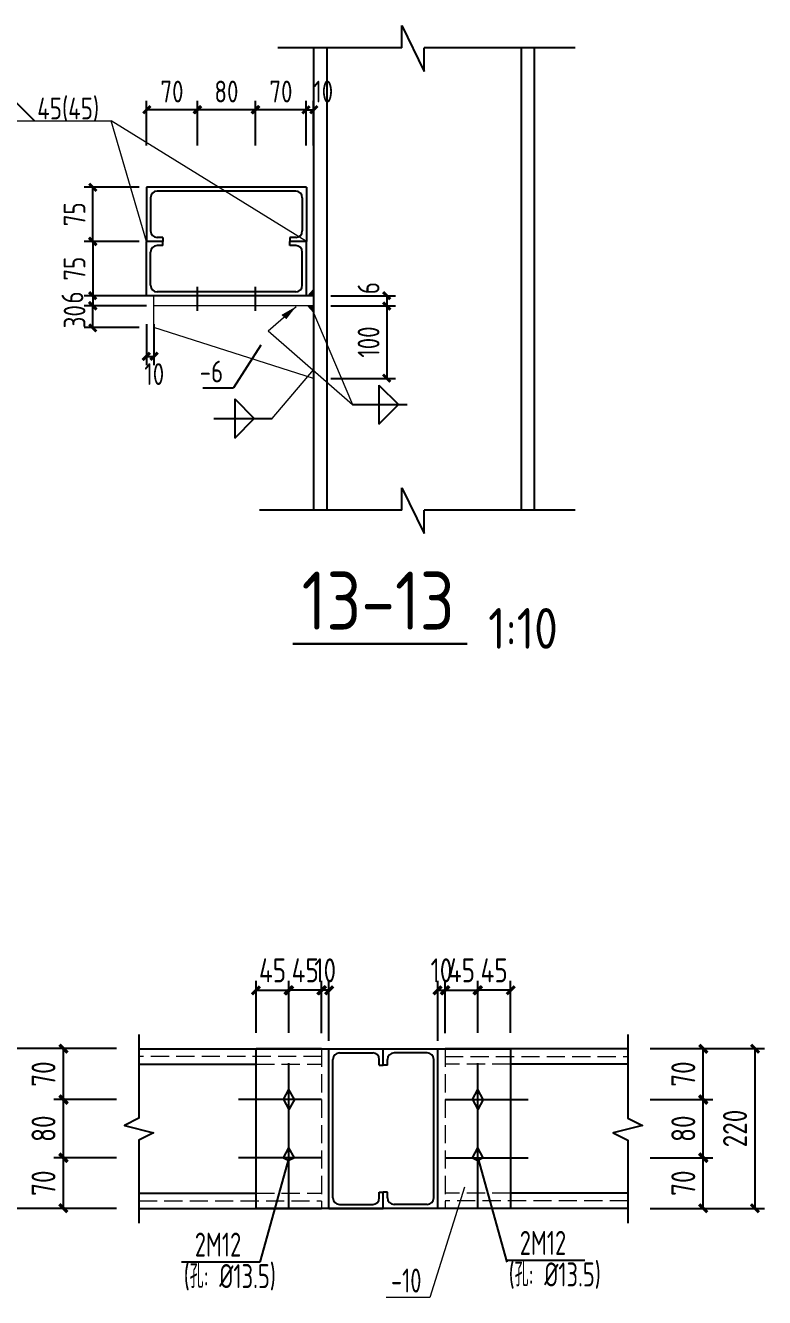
# Model space of a CAD drawing. Header units: millimetres. Extents: x 866561 to 876967, y 40200 to 44891.
# Drawn here: x 874786.3 to 874888.1, y 40355.1 to 40530.3 of the extents above; entities that cross this region are included whole.
import ezdxf

# ---------------------------------------------------------------- set-up
doc = ezdxf.new("R2010")
doc.units = ezdxf.units.MM
doc.header["$LTSCALE"] = 1000
doc.header["$MEASUREMENT"] = 0
doc.linetypes.add('DASH', pattern=[0.35, 0.25, -0.1])
doc.linetypes.add('DOTE', pattern=[2.42, 2, -0.2, 0.02, -0.2])
for name, color, linetype in [('AXIS', 3, 'Continuous'), ('D1', 112, 'Continuous'), ('D2', 6, 'Continuous'), ('DIM', 7, 'Continuous'), ('DOTE', 1, 'DOTE'), ('M_Prof', 2, 'Continuous'), ('M_Thin', 7, 'Continuous'), ('文字', 7, 'Continuous'), ('标注', 7, 'Continuous'), ('桩', 6, 'Continuous')]:
    doc.layers.add(name, color=color, linetype=linetype)
for name, color, linetype, lineweight in [('D3', 62, 'Continuous', 9), ('LZ', 64, 'Continuous', 9), ('数字', 3, 'Continuous', 9), ('细实线', 1, 'Continuous', 20)]:
    doc.layers.add(name, color=color, linetype=linetype, lineweight=lineweight)
doc.styles.add('GBHZ', font='gbenor.shx', dxfattribs={"width": 0.9, "bigfont": 'gbcbig.shx'})
doc.dimstyles.new('Y10', dxfattribs={"dimscale": 0, "dimtxt": 3, "dimasz": 0.01, "dimexe": 1.2, "dimexo": 1, "dimgap": 1, "dimtad": 1, "dimdec": 0, "dimlfac": 10, "dimzin": 0, "dimdsep": 46, "dimtxsty": 'GBHZ', "dimblk1": 'DX', "dimblk2": 'DX', "dimsah": 1, "dimcen": 0.09, "dimdle": 1, "dimadec": 0, "dimazin": 0, "dimtfac": 1, "dimtdec": 0, "dimtix": 1, "dimtmove": 2, "dimatfit": 3, "dimldrblk": 'DX', "dimfxl": 0, "dimtolj": 1, "dimtzin": 0, "dimarcsym": 0})
doc.dimstyles.new('Y10(110)', dxfattribs={"dimscale": 1.1, "dimtxt": 3, "dimasz": 0.01, "dimexe": 1.2, "dimexo": 1, "dimgap": 1, "dimtad": 1, "dimdec": 0, "dimlfac": 10, "dimzin": 0, "dimdsep": 46, "dimtxsty": 'GBHZ', "dimblk1": 'DX', "dimblk2": 'DX', "dimsah": 1, "dimcen": 0.09, "dimdle": 1, "dimadec": 0, "dimazin": 0, "dimtfac": 1, "dimtdec": 0, "dimtix": 1, "dimtmove": 2, "dimatfit": 3, "dimldrblk": 'DX', "dimfxl": 0, "dimtolj": 1, "dimtzin": 0, "dimarcsym": 0})

# ---------------------------------------------------------------- blocks, each defined once
blk = doc.blocks.new('DX')
at = {"color": 0, "linetype": 'ByBlock', "const_width": 40}
blk.add_lwpolyline([(-54, -51), (46, 49)], dxfattribs=at)
blk = doc.blocks.new('*D1036')
at = {"layer": 'Defpoints', "color": 0, "linetype": 'ByBlock'}
for p in [(874871.26, 40389.4), (874871.26, 40367.35), (874886.77, 40367.35)]:
    blk.add_point(p, dxfattribs=at)
at = {"layer": 'DIM', "color": 0, "linetype": 'ByBlock', "lineweight": -2}
for p, q in [((874872.36, 40389.4), (874888.09, 40389.4)), ((874886.77, 40389.39), (874886.77, 40367.36)), ((874872.36, 40367.35), (874888.09, 40367.35))]:
    blk.add_line(p, q, dxfattribs=at)
at = {"layer": 'DIM', "color": 0, "linetype": 'ByBlock', "lineweight": -2, "xscale": 0.011, "yscale": 0.011, "zscale": 0.011}
for p, rotation in [((874886.77, 40389.4), 90), ((874886.77, 40367.35), 270)]:
    blk.add_blockref('DX', p, dxfattribs=dict(at, rotation=rotation))
at = {"layer": 'DIM', "color": 0, "linetype": 'ByBlock', "insert": (874884.02, 40378.37), "char_height": 3.3, "attachment_point": 5, "rotation": 90, "style": 'GBHZ'}
blk.add_mtext('\\A1;220', dxfattribs=at)
blk = doc.blocks.new('*D1037')
at = {"layer": 'Defpoints', "color": 0, "linetype": 'ByBlock'}
for p in [(874848.61, 40397.4), (874848.61, 40390.45), (874853.11, 40390.45)]:
    blk.add_point(p, dxfattribs=at)
at = {"layer": 'DIM', "color": 0, "linetype": 'ByBlock', "lineweight": -2}
for p, q in [((874848.61, 40391.55), (874848.61, 40398.72)), ((874853.11, 40391.55), (874853.11, 40398.72)), ((874848.6, 40397.4), (874848.59, 40397.4)), ((874853.11, 40397.4), (874848.61, 40397.4)), ((874853.12, 40397.4), (874853.14, 40397.4))]:
    blk.add_line(p, q, dxfattribs=at)
at = {"layer": 'DIM', "color": 0, "linetype": 'ByBlock', "lineweight": -2, "xscale": 0.011, "yscale": 0.011, "zscale": 0.011}
blk.add_blockref('DX', (874848.61, 40397.4), dxfattribs=at)
at = {"layer": 'DIM', "color": 0, "linetype": 'ByBlock', "lineweight": -2, "xscale": 0.011, "yscale": 0.011, "zscale": 0.011, "rotation": 180}
blk.add_blockref('DX', (874853.11, 40397.4), dxfattribs=at)
at = {"layer": 'DIM', "color": 0, "linetype": 'ByBlock', "insert": (874850.86, 40400.15), "char_height": 3.3, "attachment_point": 5, "style": 'GBHZ'}
blk.add_mtext('\\A1;45', dxfattribs=at)
blk = doc.blocks.new('*D1038')
at = {"layer": 'Defpoints', "color": 0, "linetype": 'ByBlock'}
for p in [(874844.11, 40397.4), (874843.11, 40389.35), (874844.11, 40390.4)]:
    blk.add_point(p, dxfattribs=at)
at = {"layer": 'DIM', "color": 0, "linetype": 'ByBlock', "lineweight": -2}
for p, q in [((874843.11, 40390.45), (874843.11, 40398.72)), ((874844.11, 40391.5), (874844.11, 40398.72)), ((874843.1, 40397.4), (874843.09, 40397.4)), ((874843.11, 40397.4), (874844.11, 40397.4)), ((874844.12, 40397.4), (874844.14, 40397.4))]:
    blk.add_line(p, q, dxfattribs=at)
at = {"layer": 'DIM', "color": 0, "linetype": 'ByBlock', "lineweight": -2, "xscale": 0.011, "yscale": 0.011, "zscale": 0.011}
blk.add_blockref('DX', (874843.11, 40397.4), dxfattribs=at)
at = {"layer": 'DIM', "color": 0, "linetype": 'ByBlock', "lineweight": -2, "xscale": 0.011, "yscale": 0.011, "zscale": 0.011, "rotation": 180}
blk.add_blockref('DX', (874844.11, 40397.4), dxfattribs=at)
at = {"layer": 'DIM', "color": 0, "linetype": 'ByBlock', "insert": (874843.61, 40400.15), "char_height": 3.3, "attachment_point": 5, "style": 'GBHZ'}
blk.add_mtext('\\A1;10', dxfattribs=at)
blk = doc.blocks.new('*D1039')
at = {"layer": 'Defpoints', "color": 0, "linetype": 'ByBlock'}
for p in [(874848.61, 40397.41), (874844.11, 40390.4), (874848.61, 40390.46)]:
    blk.add_point(p, dxfattribs=at)
at = {"layer": 'DIM', "color": 0, "linetype": 'ByBlock', "lineweight": -2}
for p, q in [((874844.11, 40391.5), (874844.11, 40398.73)), ((874848.61, 40391.56), (874848.61, 40398.73)), ((874844.1, 40397.41), (874844.09, 40397.41)), ((874844.11, 40397.41), (874848.61, 40397.41)), ((874848.62, 40397.41), (874848.64, 40397.41))]:
    blk.add_line(p, q, dxfattribs=at)
at = {"layer": 'DIM', "color": 0, "linetype": 'ByBlock', "lineweight": -2, "xscale": 0.011, "yscale": 0.011, "zscale": 0.011}
blk.add_blockref('DX', (874844.11, 40397.41), dxfattribs=at)
at = {"layer": 'DIM', "color": 0, "linetype": 'ByBlock', "lineweight": -2, "xscale": 0.011, "yscale": 0.011, "zscale": 0.011, "rotation": 180}
blk.add_blockref('DX', (874848.61, 40397.41), dxfattribs=at)
at = {"layer": 'DIM', "color": 0, "linetype": 'ByBlock', "insert": (874846.36, 40400.16), "char_height": 3.3, "attachment_point": 5, "style": 'GBHZ'}
blk.add_mtext('\\A1;45', dxfattribs=at)
blk = doc.blocks.new('*D1040')
at = {"layer": 'Defpoints', "color": 0, "linetype": 'ByBlock'}
for p in [(874871.26, 40374.35), (874879.65, 40374.35), (874871.26, 40367.35)]:
    blk.add_point(p, dxfattribs=at)
at = {"layer": 'DIM', "color": 0, "linetype": 'ByBlock', "lineweight": -2}
for p, q in [((874872.36, 40374.35), (874880.97, 40374.35)), ((874879.65, 40367.36), (874879.65, 40374.34)), ((874872.36, 40367.35), (874880.97, 40367.35))]:
    blk.add_line(p, q, dxfattribs=at)
at = {"layer": 'DIM', "color": 0, "linetype": 'ByBlock', "lineweight": -2, "xscale": 0.011, "yscale": 0.011, "zscale": 0.011}
for p, rotation in [((874879.65, 40374.35), 90), ((874879.65, 40367.35), 270)]:
    blk.add_blockref('DX', p, dxfattribs=dict(at, rotation=rotation))
at = {"layer": 'DIM', "color": 0, "linetype": 'ByBlock', "insert": (874876.9, 40370.85), "char_height": 3.3, "attachment_point": 5, "rotation": 90, "style": 'GBHZ'}
blk.add_mtext('\\A1;70', dxfattribs=at)
blk = doc.blocks.new('*D1041')
at = {"layer": 'Defpoints', "color": 0, "linetype": 'ByBlock'}
for p in [(874871.26, 40382.35), (874879.65, 40382.35), (874871.26, 40374.35)]:
    blk.add_point(p, dxfattribs=at)
at = {"layer": 'DIM', "color": 0, "linetype": 'ByBlock', "lineweight": -2}
for p, q in [((874872.36, 40382.35), (874880.97, 40382.35)), ((874879.65, 40374.36), (874879.65, 40382.34)), ((874872.36, 40374.35), (874880.97, 40374.35))]:
    blk.add_line(p, q, dxfattribs=at)
at = {"layer": 'DIM', "color": 0, "linetype": 'ByBlock', "lineweight": -2, "xscale": 0.011, "yscale": 0.011, "zscale": 0.011}
for p, rotation in [((874879.65, 40382.35), 90), ((874879.65, 40374.35), 270)]:
    blk.add_blockref('DX', p, dxfattribs=dict(at, rotation=rotation))
at = {"layer": 'DIM', "color": 0, "linetype": 'ByBlock', "insert": (874876.9, 40378.35), "char_height": 3.3, "attachment_point": 5, "rotation": 90, "style": 'GBHZ'}
blk.add_mtext('\\A1;80', dxfattribs=at)
blk = doc.blocks.new('*D1042')
at = {"layer": 'Defpoints', "color": 0, "linetype": 'ByBlock'}
for p in [(874871.26, 40389.4), (874879.65, 40389.4), (874871.26, 40382.35)]:
    blk.add_point(p, dxfattribs=at)
at = {"layer": 'DIM', "color": 0, "linetype": 'ByBlock', "lineweight": -2}
for p, q in [((874872.36, 40389.4), (874880.97, 40389.4)), ((874879.65, 40382.36), (874879.65, 40389.39)), ((874872.36, 40382.35), (874880.97, 40382.35))]:
    blk.add_line(p, q, dxfattribs=at)
at = {"layer": 'DIM', "color": 0, "linetype": 'ByBlock', "lineweight": -2, "xscale": 0.011, "yscale": 0.011, "zscale": 0.011}
for p, rotation in [((874879.65, 40389.4), 90), ((874879.65, 40382.35), 270)]:
    blk.add_blockref('DX', p, dxfattribs=dict(at, rotation=rotation))
at = {"layer": 'DIM', "color": 0, "linetype": 'ByBlock', "insert": (874876.9, 40385.87), "char_height": 3.3, "attachment_point": 5, "rotation": 90, "style": 'GBHZ'}
blk.add_mtext('\\A1;70', dxfattribs=at)
blk = doc.blocks.new('*D1043')
at = {"layer": 'Defpoints', "color": 0, "linetype": 'ByBlock'}
for p in [(874799.97, 40389.4), (874784.46, 40367.35), (874799.97, 40367.35)]:
    blk.add_point(p, dxfattribs=at)
at = {"layer": 'DIM', "color": 0, "linetype": 'ByBlock', "lineweight": -2}
for p, q in [((874798.87, 40389.4), (874783.14, 40389.4)), ((874784.46, 40389.39), (874784.46, 40367.36)), ((874798.87, 40367.35), (874783.14, 40367.35))]:
    blk.add_line(p, q, dxfattribs=at)
at = {"layer": 'DIM', "color": 0, "linetype": 'ByBlock', "lineweight": -2, "xscale": 0.011, "yscale": 0.011, "zscale": 0.011}
for p, rotation in [((874784.46, 40389.4), 90), ((874784.46, 40367.35), 270)]:
    blk.add_blockref('DX', p, dxfattribs=dict(at, rotation=rotation))
at = {"layer": 'DIM', "color": 0, "linetype": 'ByBlock', "insert": (874781.71, 40378.37), "char_height": 3.3, "attachment_point": 5, "rotation": 90, "style": 'GBHZ'}
blk.add_mtext('\\A1;220', dxfattribs=at)
blk = doc.blocks.new('*D1044')
at = {"layer": 'Defpoints', "color": 0, "linetype": 'ByBlock'}
for p in [(874822.61, 40397.4), (874818.11, 40390.45), (874822.61, 40390.45)]:
    blk.add_point(p, dxfattribs=at)
at = {"layer": 'DIM', "color": 0, "linetype": 'ByBlock', "lineweight": -2}
for p, q in [((874818.11, 40391.55), (874818.11, 40398.72)), ((874822.61, 40391.55), (874822.61, 40398.72)), ((874818.1, 40397.4), (874818.09, 40397.4)), ((874818.11, 40397.4), (874822.61, 40397.4)), ((874822.62, 40397.4), (874822.64, 40397.4))]:
    blk.add_line(p, q, dxfattribs=at)
at = {"layer": 'DIM', "color": 0, "linetype": 'ByBlock', "lineweight": -2, "xscale": 0.011, "yscale": 0.011, "zscale": 0.011}
blk.add_blockref('DX', (874818.11, 40397.4), dxfattribs=at)
at = {"layer": 'DIM', "color": 0, "linetype": 'ByBlock', "lineweight": -2, "xscale": 0.011, "yscale": 0.011, "zscale": 0.011, "rotation": 180}
blk.add_blockref('DX', (874822.61, 40397.4), dxfattribs=at)
at = {"layer": 'DIM', "color": 0, "linetype": 'ByBlock', "insert": (874820.36, 40400.15), "char_height": 3.3, "attachment_point": 5, "style": 'GBHZ'}
blk.add_mtext('\\A1;45', dxfattribs=at)
blk = doc.blocks.new('*D1045')
at = {"layer": 'Defpoints', "color": 0, "linetype": 'ByBlock'}
for p in [(874827.11, 40397.4), (874827.11, 40390.4), (874828.11, 40389.35)]:
    blk.add_point(p, dxfattribs=at)
at = {"layer": 'DIM', "color": 0, "linetype": 'ByBlock', "lineweight": -2}
for p, q in [((874827.11, 40391.5), (874827.11, 40398.72)), ((874828.11, 40390.45), (874828.11, 40398.72)), ((874827.1, 40397.4), (874827.09, 40397.4)), ((874828.11, 40397.4), (874827.11, 40397.4)), ((874828.12, 40397.4), (874828.14, 40397.4))]:
    blk.add_line(p, q, dxfattribs=at)
at = {"layer": 'DIM', "color": 0, "linetype": 'ByBlock', "lineweight": -2, "xscale": 0.011, "yscale": 0.011, "zscale": 0.011}
blk.add_blockref('DX', (874827.11, 40397.4), dxfattribs=at)
at = {"layer": 'DIM', "color": 0, "linetype": 'ByBlock', "lineweight": -2, "xscale": 0.011, "yscale": 0.011, "zscale": 0.011, "rotation": 180}
blk.add_blockref('DX', (874828.11, 40397.4), dxfattribs=at)
at = {"layer": 'DIM', "color": 0, "linetype": 'ByBlock', "insert": (874827.61, 40400.15), "char_height": 3.3, "attachment_point": 5, "style": 'GBHZ'}
blk.add_mtext('\\A1;10', dxfattribs=at)
blk = doc.blocks.new('*D1046')
at = {"layer": 'Defpoints', "color": 0, "linetype": 'ByBlock'}
for p in [(874822.61, 40397.41), (874822.61, 40390.46), (874827.11, 40390.4)]:
    blk.add_point(p, dxfattribs=at)
at = {"layer": 'DIM', "color": 0, "linetype": 'ByBlock', "lineweight": -2}
for p, q in [((874822.61, 40391.56), (874822.61, 40398.73)), ((874827.11, 40391.5), (874827.11, 40398.73)), ((874822.6, 40397.41), (874822.59, 40397.41)), ((874827.11, 40397.41), (874822.61, 40397.41)), ((874827.12, 40397.41), (874827.14, 40397.41))]:
    blk.add_line(p, q, dxfattribs=at)
at = {"layer": 'DIM', "color": 0, "linetype": 'ByBlock', "lineweight": -2, "xscale": 0.011, "yscale": 0.011, "zscale": 0.011}
blk.add_blockref('DX', (874822.61, 40397.41), dxfattribs=at)
at = {"layer": 'DIM', "color": 0, "linetype": 'ByBlock', "lineweight": -2, "xscale": 0.011, "yscale": 0.011, "zscale": 0.011, "rotation": 180}
blk.add_blockref('DX', (874827.11, 40397.41), dxfattribs=at)
at = {"layer": 'DIM', "color": 0, "linetype": 'ByBlock', "insert": (874824.86, 40400.16), "char_height": 3.3, "attachment_point": 5, "style": 'GBHZ'}
blk.add_mtext('\\A1;45', dxfattribs=at)
blk = doc.blocks.new('*D1047')
at = {"layer": 'Defpoints', "color": 0, "linetype": 'ByBlock'}
for p in [(874791.58, 40374.35), (874799.97, 40374.35), (874799.97, 40367.35)]:
    blk.add_point(p, dxfattribs=at)
at = {"layer": 'DIM', "color": 0, "linetype": 'ByBlock', "lineweight": -2}
for p, q in [((874798.87, 40374.35), (874790.26, 40374.35)), ((874791.58, 40367.36), (874791.58, 40374.34)), ((874798.87, 40367.35), (874790.26, 40367.35))]:
    blk.add_line(p, q, dxfattribs=at)
at = {"layer": 'DIM', "color": 0, "linetype": 'ByBlock', "lineweight": -2, "xscale": 0.011, "yscale": 0.011, "zscale": 0.011}
for p, rotation in [((874791.58, 40374.35), 90), ((874791.58, 40367.35), 270)]:
    blk.add_blockref('DX', p, dxfattribs=dict(at, rotation=rotation))
at = {"layer": 'DIM', "color": 0, "linetype": 'ByBlock', "insert": (874788.83, 40370.85), "char_height": 3.3, "attachment_point": 5, "rotation": 90, "style": 'GBHZ'}
blk.add_mtext('\\A1;70', dxfattribs=at)
blk = doc.blocks.new('*D1048')
at = {"layer": 'Defpoints', "color": 0, "linetype": 'ByBlock'}
for p in [(874791.58, 40382.35), (874799.97, 40382.35), (874799.97, 40374.35)]:
    blk.add_point(p, dxfattribs=at)
at = {"layer": 'DIM', "color": 0, "linetype": 'ByBlock', "lineweight": -2}
for p, q in [((874798.87, 40382.35), (874790.26, 40382.35)), ((874791.58, 40374.36), (874791.58, 40382.34)), ((874798.87, 40374.35), (874790.26, 40374.35))]:
    blk.add_line(p, q, dxfattribs=at)
at = {"layer": 'DIM', "color": 0, "linetype": 'ByBlock', "lineweight": -2, "xscale": 0.011, "yscale": 0.011, "zscale": 0.011}
for p, rotation in [((874791.58, 40382.35), 90), ((874791.58, 40374.35), 270)]:
    blk.add_blockref('DX', p, dxfattribs=dict(at, rotation=rotation))
at = {"layer": 'DIM', "color": 0, "linetype": 'ByBlock', "insert": (874788.83, 40378.35), "char_height": 3.3, "attachment_point": 5, "rotation": 90, "style": 'GBHZ'}
blk.add_mtext('\\A1;80', dxfattribs=at)
blk = doc.blocks.new('*D1049')
at = {"layer": 'Defpoints', "color": 0, "linetype": 'ByBlock'}
for p in [(874791.58, 40389.4), (874799.97, 40389.4), (874799.97, 40382.35)]:
    blk.add_point(p, dxfattribs=at)
at = {"layer": 'DIM', "color": 0, "linetype": 'ByBlock', "lineweight": -2}
for p, q in [((874798.87, 40389.4), (874790.26, 40389.4)), ((874791.58, 40382.36), (874791.58, 40389.39)), ((874798.87, 40382.35), (874790.26, 40382.35))]:
    blk.add_line(p, q, dxfattribs=at)
at = {"layer": 'DIM', "color": 0, "linetype": 'ByBlock', "lineweight": -2, "xscale": 0.011, "yscale": 0.011, "zscale": 0.011}
for p, rotation in [((874791.58, 40389.4), 90), ((874791.58, 40382.35), 270)]:
    blk.add_blockref('DX', p, dxfattribs=dict(at, rotation=rotation))
at = {"layer": 'DIM', "color": 0, "linetype": 'ByBlock', "insert": (874788.83, 40385.87), "char_height": 3.3, "attachment_point": 5, "rotation": 90, "style": 'GBHZ'}
blk.add_mtext('\\A1;70', dxfattribs=at)
blk = doc.blocks.new('*D1068')
at = {"layer": 'Defpoints', "color": 0, "linetype": 'ByBlock'}
for p in [(874803.01, 40500.51), (874795.61, 40493.01), (874803.01, 40493.01)]:
    blk.add_point(p, dxfattribs=at)
at = {"layer": 'DIM', "color": 0, "linetype": 'ByBlock', "lineweight": -2}
for p, q in [((874802.01, 40500.51), (874794.41, 40500.51)), ((874795.61, 40500.5), (874795.61, 40493.02)), ((874802.01, 40493.01), (874794.41, 40493.01))]:
    blk.add_line(p, q, dxfattribs=at)
at = {"layer": 'DIM', "color": 0, "linetype": 'ByBlock', "lineweight": -2, "xscale": 0.01, "yscale": 0.01, "zscale": 0.009999999999999787}
for p, rotation in [((874795.61, 40500.51), 90), ((874795.61, 40493.01), 270)]:
    blk.add_blockref('DX', p, dxfattribs=dict(at, rotation=rotation))
at = {"layer": 'DIM', "color": 0, "linetype": 'ByBlock', "insert": (874793.11, 40496.76), "char_height": 3, "attachment_point": 5, "rotation": 90, "style": 'GBHZ'}
blk.add_mtext('\\A1;75', dxfattribs=at)
blk = doc.blocks.new('*D1069')
at = {"layer": 'Defpoints', "color": 0, "linetype": 'ByBlock'}
for p in [(874818.01, 40518.65), (874818.01, 40512.74), (874825.01, 40512.74)]:
    blk.add_point(p, dxfattribs=at)
at = {"layer": 'DIM', "color": 0, "linetype": 'ByBlock', "lineweight": -2}
for p, q in [((874818.01, 40513.74), (874818.01, 40519.85)), ((874825.01, 40513.74), (874825.01, 40519.85)), ((874825, 40518.65), (874818.02, 40518.65))]:
    blk.add_line(p, q, dxfattribs=at)
at = {"layer": 'DIM', "color": 0, "linetype": 'ByBlock', "lineweight": -2, "xscale": 0.01, "yscale": 0.01, "zscale": 0.009999999999999787, "rotation": 180}
blk.add_blockref('DX', (874818.01, 40518.65), dxfattribs=at)
at = {"layer": 'DIM', "color": 0, "linetype": 'ByBlock', "lineweight": -2, "xscale": 0.01, "yscale": 0.01, "zscale": 0.009999999999999787}
blk.add_blockref('DX', (874825.01, 40518.65), dxfattribs=at)
at = {"layer": 'DIM', "color": 0, "linetype": 'ByBlock', "insert": (874821.51, 40521.15), "char_height": 3, "attachment_point": 5, "style": 'GBHZ'}
blk.add_mtext('\\A1;70', dxfattribs=at)
blk = doc.blocks.new('*D1070')
at = {"layer": 'Defpoints', "color": 0, "linetype": 'ByBlock'}
for p in [(874810.01, 40518.65), (874810.01, 40512.74), (874818.01, 40512.74)]:
    blk.add_point(p, dxfattribs=at)
at = {"layer": 'DIM', "color": 0, "linetype": 'ByBlock', "lineweight": -2}
for p, q in [((874810.01, 40513.74), (874810.01, 40519.85)), ((874818.01, 40513.74), (874818.01, 40519.85)), ((874818, 40518.65), (874810.02, 40518.65))]:
    blk.add_line(p, q, dxfattribs=at)
at = {"layer": 'DIM', "color": 0, "linetype": 'ByBlock', "lineweight": -2, "xscale": 0.01, "yscale": 0.01, "zscale": 0.009999999999999787, "rotation": 180}
blk.add_blockref('DX', (874810.01, 40518.65), dxfattribs=at)
at = {"layer": 'DIM', "color": 0, "linetype": 'ByBlock', "lineweight": -2, "xscale": 0.01, "yscale": 0.01, "zscale": 0.009999999999999787}
blk.add_blockref('DX', (874818.01, 40518.65), dxfattribs=at)
at = {"layer": 'DIM', "color": 0, "linetype": 'ByBlock', "insert": (874814.01, 40521.15), "char_height": 3, "attachment_point": 5, "style": 'GBHZ'}
blk.add_mtext('\\A1;80', dxfattribs=at)
blk = doc.blocks.new('*D1071')
at = {"layer": 'Defpoints', "color": 0, "linetype": 'ByBlock'}
for p in [(874803.01, 40518.65), (874803.01, 40512.74), (874810.01, 40512.74)]:
    blk.add_point(p, dxfattribs=at)
at = {"layer": 'DIM', "color": 0, "linetype": 'ByBlock', "lineweight": -2}
for p, q in [((874803.01, 40513.74), (874803.01, 40519.85)), ((874810.01, 40513.74), (874810.01, 40519.85)), ((874810, 40518.65), (874803.02, 40518.65))]:
    blk.add_line(p, q, dxfattribs=at)
at = {"layer": 'DIM', "color": 0, "linetype": 'ByBlock', "lineweight": -2, "xscale": 0.01, "yscale": 0.01, "zscale": 0.009999999999999787, "rotation": 180}
blk.add_blockref('DX', (874803.01, 40518.65), dxfattribs=at)
at = {"layer": 'DIM', "color": 0, "linetype": 'ByBlock', "lineweight": -2, "xscale": 0.01, "yscale": 0.01, "zscale": 0.009999999999999787}
blk.add_blockref('DX', (874810.01, 40518.65), dxfattribs=at)
at = {"layer": 'DIM', "color": 0, "linetype": 'ByBlock', "insert": (874806.51, 40521.15), "char_height": 3, "attachment_point": 5, "style": 'GBHZ'}
blk.add_mtext('\\A1;70', dxfattribs=at)
blk = doc.blocks.new('*D1072')
at = {"layer": 'Defpoints', "color": 0, "linetype": 'ByBlock'}
for p in [(874827.39, 40493.01), (874827.39, 40491.65), (874836.08, 40491.65)]:
    blk.add_point(p, dxfattribs=at)
at = {"layer": 'DIM', "color": 0, "linetype": 'ByBlock', "lineweight": -2}
for p, q in [((874828.39, 40493.01), (874837.28, 40493.01)), ((874836.08, 40493.02), (874836.08, 40493.03)), ((874836.08, 40493.01), (874836.08, 40491.65)), ((874828.39, 40491.65), (874837.28, 40491.65)), ((874836.08, 40491.64), (874836.08, 40491.63))]:
    blk.add_line(p, q, dxfattribs=at)
at = {"layer": 'DIM', "color": 0, "linetype": 'ByBlock', "lineweight": -2, "xscale": 0.01, "yscale": 0.01, "zscale": 0.009999999999999787}
for p, rotation in [((874836.08, 40493.01), 270), ((874836.08, 40491.65), 90)]:
    blk.add_blockref('DX', p, dxfattribs=dict(at, rotation=rotation))
at = {"layer": 'DIM', "color": 0, "linetype": 'ByBlock', "insert": (874833.58, 40494.09), "char_height": 3, "attachment_point": 5, "rotation": 90, "style": 'GBHZ'}
blk.add_mtext('\\A1;6', dxfattribs=at)
blk = doc.blocks.new('*D1073')
at = {"layer": 'Defpoints', "color": 0, "linetype": 'ByBlock'}
for p in [(874827.39, 40491.65), (874827.39, 40481.66), (874836.08, 40481.66)]:
    blk.add_point(p, dxfattribs=at)
at = {"layer": 'DIM', "color": 0, "linetype": 'ByBlock', "lineweight": -2}
for p, q in [((874828.39, 40491.65), (874837.28, 40491.65)), ((874836.08, 40491.64), (874836.08, 40481.67)), ((874828.39, 40481.66), (874837.28, 40481.66))]:
    blk.add_line(p, q, dxfattribs=at)
at = {"layer": 'DIM', "color": 0, "linetype": 'ByBlock', "lineweight": -2, "xscale": 0.01, "yscale": 0.01, "zscale": 0.009999999999999787}
for p, rotation in [((874836.08, 40491.65), 90), ((874836.08, 40481.66), 270)]:
    blk.add_blockref('DX', p, dxfattribs=dict(at, rotation=rotation))
at = {"layer": 'DIM', "color": 0, "linetype": 'ByBlock', "insert": (874833.58, 40486.66), "char_height": 3, "attachment_point": 5, "rotation": 90, "style": 'GBHZ'}
blk.add_mtext('\\A1;100', dxfattribs=at)
blk = doc.blocks.new('*D1074')
at = {"layer": 'Defpoints', "color": 0, "linetype": 'ByBlock'}
for p in [(874803.01, 40490.13), (874804.01, 40490.13), (874804.01, 40484.69)]:
    blk.add_point(p, dxfattribs=at)
at = {"layer": 'DIM', "color": 0, "linetype": 'ByBlock', "lineweight": -2}
for p, q in [((874803.01, 40489.13), (874803.01, 40483.49)), ((874804.01, 40489.13), (874804.01, 40483.49)), ((874803, 40484.69), (874802.99, 40484.69)), ((874803.01, 40484.69), (874804.01, 40484.69)), ((874804.02, 40484.69), (874804.03, 40484.69))]:
    blk.add_line(p, q, dxfattribs=at)
at = {"layer": 'DIM', "color": 0, "linetype": 'ByBlock', "lineweight": -2, "xscale": 0.01, "yscale": 0.01, "zscale": 0.009999999999999787, "rotation": 180}
blk.add_blockref('DX', (874804.01, 40484.69), dxfattribs=at)
at = {"layer": 'DIM', "color": 0, "linetype": 'ByBlock', "lineweight": -2, "xscale": 0.01, "yscale": 0.01, "zscale": 0.009999999999999787}
blk.add_blockref('DX', (874803.01, 40484.69), dxfattribs=at)
at = {"layer": 'DIM', "color": 0, "linetype": 'ByBlock', "insert": (874804.08, 40482.25), "char_height": 3, "attachment_point": 5, "style": 'GBHZ'}
blk.add_mtext('\\A1;10', dxfattribs=at)
blk = doc.blocks.new('*D1075')
at = {"layer": 'Defpoints', "color": 0, "linetype": 'ByBlock'}
for p in [(874795.61, 40491.65), (874803.01, 40491.65), (874803.01, 40488.65)]:
    blk.add_point(p, dxfattribs=at)
at = {"layer": 'DIM', "color": 0, "linetype": 'ByBlock', "lineweight": -2}
for p, q in [((874802.01, 40491.65), (874794.41, 40491.65)), ((874795.61, 40491.66), (874795.61, 40491.67)), ((874795.61, 40488.65), (874795.61, 40491.65)), ((874802.01, 40488.65), (874794.41, 40488.65)), ((874795.61, 40488.64), (874795.61, 40488.63))]:
    blk.add_line(p, q, dxfattribs=at)
at = {"layer": 'DIM', "color": 0, "linetype": 'ByBlock', "lineweight": -2, "xscale": 0.01, "yscale": 0.01, "zscale": 0.009999999999999787}
for p, rotation in [((874795.61, 40491.65), 270), ((874795.61, 40488.65), 90)]:
    blk.add_blockref('DX', p, dxfattribs=dict(at, rotation=rotation))
at = {"layer": 'DIM', "color": 0, "linetype": 'ByBlock', "insert": (874793.11, 40490.15), "char_height": 3, "attachment_point": 5, "rotation": 90, "style": 'GBHZ'}
blk.add_mtext('\\A1;30', dxfattribs=at)
blk = doc.blocks.new('*D1076')
at = {"layer": 'Defpoints', "color": 0, "linetype": 'ByBlock'}
for p in [(874804.06, 40493.01), (874795.61, 40491.65), (874804.01, 40491.65)]:
    blk.add_point(p, dxfattribs=at)
at = {"layer": 'DIM', "color": 0, "linetype": 'ByBlock', "lineweight": -2}
for p, q in [((874803.06, 40493.01), (874794.41, 40493.01)), ((874795.61, 40493.02), (874795.61, 40493.03)), ((874795.61, 40493.01), (874795.61, 40491.65)), ((874803.01, 40491.65), (874794.41, 40491.65)), ((874795.61, 40491.64), (874795.61, 40491.63))]:
    blk.add_line(p, q, dxfattribs=at)
at = {"layer": 'DIM', "color": 0, "linetype": 'ByBlock', "lineweight": -2, "xscale": 0.01, "yscale": 0.01, "zscale": 0.009999999999999787}
for p, rotation in [((874795.61, 40493.01), 270), ((874795.61, 40491.65), 90)]:
    blk.add_blockref('DX', p, dxfattribs=dict(at, rotation=rotation))
at = {"layer": 'DIM', "color": 0, "linetype": 'ByBlock', "insert": (874792.81, 40492.8), "char_height": 3, "attachment_point": 5, "rotation": 90, "style": 'GBHZ'}
blk.add_mtext('\\A1;6', dxfattribs=at)
blk = doc.blocks.new('*D1067')
at = {"layer": 'Defpoints', "color": 0, "linetype": 'ByBlock'}
for p in [(874826.01, 40518.65), (874825.01, 40512.74), (874826.01, 40512.74)]:
    blk.add_point(p, dxfattribs=at)
at = {"layer": 'DIM', "color": 0, "linetype": 'ByBlock', "lineweight": -2}
for p, q in [((874825.01, 40513.74), (874825.01, 40519.85)), ((874826.01, 40513.74), (874826.01, 40519.85)), ((874825, 40518.65), (874824.99, 40518.65)), ((874825.01, 40518.65), (874826.01, 40518.65)), ((874826.02, 40518.65), (874826.03, 40518.65))]:
    blk.add_line(p, q, dxfattribs=at)
at = {"layer": 'DIM', "color": 0, "linetype": 'ByBlock', "lineweight": -2, "xscale": 0.01, "yscale": 0.01, "zscale": 0.009999999999999787}
blk.add_blockref('DX', (874825.01, 40518.65), dxfattribs=at)
at = {"layer": 'DIM', "color": 0, "linetype": 'ByBlock', "lineweight": -2, "xscale": 0.01, "yscale": 0.01, "zscale": 0.009999999999999787, "rotation": 180}
blk.add_blockref('DX', (874826.01, 40518.65), dxfattribs=at)
at = {"layer": 'DIM', "color": 0, "linetype": 'ByBlock', "insert": (874827.34, 40521.15), "char_height": 3, "attachment_point": 5, "style": 'GBHZ'}
blk.add_mtext('\\A1;10', dxfattribs=at)
blk = doc.blocks.new('*D1077')
at = {"layer": 'Defpoints', "color": 0, "linetype": 'ByBlock'}
for p in [(874795.61, 40508), (874803.01, 40508), (874803.01, 40500.51)]:
    blk.add_point(p, dxfattribs=at)
at = {"layer": 'DIM', "color": 0, "linetype": 'ByBlock', "lineweight": -2}
for p, q in [((874802.01, 40508), (874794.41, 40508)), ((874795.61, 40500.52), (874795.61, 40507.99)), ((874802.01, 40500.51), (874794.41, 40500.51))]:
    blk.add_line(p, q, dxfattribs=at)
at = {"layer": 'DIM', "color": 0, "linetype": 'ByBlock', "lineweight": -2, "xscale": 0.01, "yscale": 0.01, "zscale": 0.009999999999999787}
for p, rotation in [((874795.61, 40508), 90), ((874795.61, 40500.51), 270)]:
    blk.add_blockref('DX', p, dxfattribs=dict(at, rotation=rotation))
at = {"layer": 'DIM', "color": 0, "linetype": 'ByBlock', "insert": (874793.11, 40504.25), "char_height": 3, "attachment_point": 5, "rotation": 90, "style": 'GBHZ'}
blk.add_mtext('\\A1;75', dxfattribs=at)
blk = doc.blocks.new('FGERE')
at = {"layer": 'M_Prof'}
for p, q in [((869429.15, 40335.24), (869436.64, 40335.24)), ((869429.15, 40313.24), (869429.15, 40335.24)), ((869436.64, 40335.24), (869444.14, 40335.24)), ((869436.64, 40332.98), (869436.64, 40335.24)), ((869436.64, 40332.98), (869436.64, 40335.24)), ((869444.14, 40313.24), (869444.14, 40335.24)), ((869429.71, 40314.7), (869429.71, 40333.77)), ((869430.61, 40334.67), (869435.18, 40334.67)), ((869436.08, 40332.98), (869436.08, 40333.77)), ((869437.21, 40332.98), (869437.21, 40333.77)), ((869442.68, 40334.67), (869438.11, 40334.67)), ((869443.58, 40314.7), (869443.58, 40333.77)), ((869436.08, 40332.98), (869436.64, 40332.98)), ((869437.21, 40332.98), (869436.64, 40332.98)), ((869430.61, 40313.8), (869435.18, 40313.8)), ((869436.08, 40314.7), (869436.08, 40315.49)), ((869436.08, 40315.49), (869436.64, 40315.49)), ((869437.21, 40315.49), (869436.64, 40315.49)), ((869436.64, 40313.24), (869436.64, 40315.49)), ((869436.64, 40313.24), (869436.64, 40315.49)), ((869437.21, 40314.7), (869437.21, 40315.49)), ((869442.68, 40313.8), (869438.11, 40313.8)), ((869429.15, 40313.24), (869436.64, 40313.24)), ((869444.14, 40313.24), (869436.64, 40313.24))]:
    blk.add_line(p, q, dxfattribs=at)
for centre, start, end in [((869430.61, 40333.77), 90, 180), ((869435.18, 40333.77), 0, 90), ((869438.11, 40333.77), 90, 180), ((869442.68, 40333.77), 0, 90), ((869430.61, 40314.7), 180, 270), ((869435.18, 40314.7), 270, 0), ((869438.11, 40314.7), 180, 270), ((869442.68, 40314.7), 270, 0)]:
    blk.add_arc(centre, 0.902, start, end, dxfattribs=at)

msp = doc.modelspace()

# ---------------------------------------------------------------- linework, layer by layer
at = {"layer": 'D1'}
for p, q in [((874838.151, 40527.168, 5), (874838.151, 40530.253, 5)), ((874838.151, 40530.253, 5), (874841.228, 40523.932, 5)), ((874838.151, 40527.168, 5), (874821.067, 40527.168, 5)), ((874841.228, 40523.932, 5), (874841.228, 40527.168, 5)), ((874862.025, 40527.168, 5), (874841.228, 40527.168, 5)), ((874834.997, 40480.746, 5), (874834.997, 40475.337, 5)), ((874834.997, 40480.746, 5), (874837.702, 40478.041, 5)), ((874815.147, 40478.852, 5), (874817.852, 40476.148, 5)), ((874815.147, 40478.852, 5), (874815.147, 40473.443, 5)), ((874831.356, 40478.041, 5), (874838.878, 40478.041, 5)), ((874834.997, 40475.337, 5), (874837.702, 40478.041, 5)), ((874812.291, 40476.148, 5), (874820.296, 40476.148, 5)), ((874815.147, 40473.443, 5), (874817.852, 40476.148, 5)), ((874838.151, 40466.605, 5), (874841.228, 40460.283, 5)), ((874838.151, 40463.519, 5), (874838.151, 40466.605, 5)), ((874838.151, 40463.519, 5), (874818.577, 40463.519, 5)), ((874841.228, 40460.283, 5), (874841.228, 40463.519, 5)), ((874862.025, 40463.519, 5), (874841.228, 40463.519, 5))]:
    msp.add_line(p, q, dxfattribs=at)
at = {"layer": 'D1', "color": 251}
for p, q in [((874785, 40519.667), (874787.57, 40517.098)), ((874822.614, 40374.35), (874818.628, 40359.979)), ((874848.614, 40374.35), (874852.599, 40359.979)), ((874818.628, 40359.979), (874807.805, 40359.979)), ((874863.359, 40360.207), (874852.536, 40360.207))]:
    msp.add_line(p, q, dxfattribs=at)
at = {"layer": 'D2'}
for p, q in [((874826.008, 40527.168, 5), (874826.008, 40463.575, 5)), ((874827.811, 40527.168, 5), (874827.811, 40463.575, 5)), ((874854.588, 40527.168, 5), (874854.588, 40463.575, 5)), ((874856.391, 40527.168, 5), (874856.391, 40463.575, 5)), ((874803.008, 40508.004, 5), (874803.008, 40500.505, 5)), ((874825.011, 40508.004, 5), (874803.008, 40508.004, 5)), ((874803.578, 40506.539, 5), (874803.578, 40501.97, 5)), ((874823.547, 40507.44, 5), (874804.48, 40507.44, 5)), ((874824.448, 40506.539, 5), (874824.448, 40501.97, 5)), ((874825.011, 40508.004, 5), (874825.011, 40500.505, 5)), ((874805.269, 40500.505, 5), (874803.008, 40500.505, 5)), ((874803.008, 40493.007, 5), (874803.008, 40500.505, 5)), ((874805.269, 40500.505, 5), (874803.008, 40500.505, 5)), ((874805.269, 40501.069, 5), (874804.48, 40501.069, 5)), ((874805.269, 40499.942, 5), (874804.48, 40499.942, 5)), ((874805.269, 40501.069, 5), (874805.269, 40500.505, 5)), ((874805.269, 40499.942, 5), (874805.269, 40500.505, 5)), ((874823.547, 40501.069, 5), (874822.758, 40501.069, 5)), ((874822.758, 40501.069, 5), (874822.758, 40500.505, 5)), ((874825.011, 40500.505, 5), (874822.758, 40500.505, 5)), ((874822.758, 40499.942, 5), (874822.758, 40500.505, 5)), ((874825.011, 40500.505, 5), (874822.758, 40500.505, 5)), ((874823.547, 40499.942, 5), (874822.758, 40499.942, 5)), ((874825.011, 40493.007, 5), (874825.011, 40500.505, 5)), ((874803.578, 40494.472, 5), (874803.578, 40499.04, 5)), ((874824.448, 40494.472, 5), (874824.448, 40499.04, 5)), ((874810.008, 40490.979, 5), (874810.008, 40494.247, 5)), ((874818.008, 40490.979, 5), (874818.008, 40494.247, 5)), ((874826.008, 40493.007, 5), (874803.008, 40493.007, 5)), ((874823.547, 40493.571, 5), (874804.48, 40493.571, 5)), ((874826.008, 40493.007, 5), (874826.008, 40481.658, 5)), ((874801.96, 40389.353), (874827.114, 40389.353)), ((874827.114, 40389.353), (874818.114, 40389.353)), ((874835.616, 40389.353), (874843.114, 40389.353)), ((874844.114, 40389.353), (874853.114, 40389.353)), ((874869.268, 40389.353), (874844.114, 40389.353)), ((874801.96, 40387.212), (874818.114, 40387.212)), ((874869.268, 40387.212), (874853.114, 40387.212)), ((874801.96, 40369.494), (874818.114, 40369.494)), ((874869.268, 40369.494), (874853.114, 40369.494)), ((874801.96, 40367.353), (874827.114, 40367.353)), ((874869.268, 40367.353), (874844.114, 40367.353))]:
    msp.add_line(p, q, dxfattribs=at)
for centre, start, end in [((874804.48, 40506.539, 5), 90, 180), ((874823.547, 40506.539, 5), 0, 90), ((874804.48, 40501.97, 5), 180, 270), ((874823.547, 40501.97, 5), 270, 0), ((874804.48, 40499.04, 5), 90, 180), ((874823.547, 40499.04, 5), 0, 90), ((874804.48, 40494.472, 5), 180, 270), ((874823.547, 40494.472, 5), 270, 0)]:
    msp.add_arc(centre, 0.902, start, end, dxfattribs=at)
at = {"layer": 'D3'}
for p, q in [((874804.008, 40488.655, 5), (874804.008, 40493.007, 5)), ((874826.008, 40493.909, 5), (874825.237, 40493.007, 5)), ((874826.008, 40491.655, 5), (874804.008, 40491.655, 5)), ((874819.734, 40488.212, 5), (874823.6, 40491.553, 5)), ((874826.008, 40490.753, 5), (874825.237, 40491.655, 5)), ((874825.783, 40491.246, 5), (874831.356, 40478.041, 5)), ((874826.008, 40481.658, 5), (874804.008, 40488.655, 5)), ((874819.734, 40488.212, 5), (874831.356, 40478.041, 5)), ((874820.296, 40476.148, 5), (874826.008, 40482.842, 5))]:
    msp.add_line(p, q, dxfattribs=at)
for points in [[(874826.008, 40493.909, 5), (874826.008, 40493.007, 5), (874825.237, 40493.007, 5), (874826.008, 40493.007, 5)], [(874821.574, 40490.391, 5), (874823.6, 40491.553, 5), (874821.574, 40490.391, 5), (874822.258, 40489.804, 5)], [(874826.008, 40490.753, 5), (874826.008, 40491.655, 5), (874825.237, 40491.655, 5), (874826.008, 40491.655, 5)]]:
    msp.add_solid(points, dxfattribs=at)
at = {"layer": 'DOTE', "linetype": 'DOTE', "ltscale": 0.01}
for p, q in [((874822.614, 40367.353), (874822.614, 40388.282)), ((874848.614, 40367.353), (874848.614, 40388.282)), ((874827.114, 40382.353), (874815.663, 40382.353)), ((874844.114, 40382.353), (874855.565, 40382.353)), ((874827.114, 40374.35), (874815.663, 40374.35)), ((874844.114, 40374.35), (874855.565, 40374.35))]:
    msp.add_line(p, q, dxfattribs=at)
at = {"layer": 'LZ', "color": 251, "linetype": 'DASH', "ltscale": 0.01}
for p, q in [((874827.114, 40389.353), (874827.114, 40367.353)), ((874844.114, 40389.353), (874844.114, 40367.353)), ((874827.114, 40388.282), (874801.96, 40388.282)), ((874844.114, 40388.282), (874869.268, 40388.282)), ((874818.114, 40387.255), (874827.114, 40387.255)), ((874853.114, 40387.255), (874844.114, 40387.255)), ((874801.96, 40368.423), (874827.114, 40368.423)), ((874818.114, 40369.494), (874827.114, 40369.494)), ((874853.114, 40369.494), (874844.114, 40369.494)), ((874869.268, 40368.423), (874844.114, 40368.423))]:
    msp.add_line(p, q, dxfattribs=at)
at = {"layer": 'M_Thin', "color": 7}
for points in [[(874801.96, 40391.307), (874801.96, 40379.777), (874799.96, 40378.777), (874803.96, 40377.777), (874801.96, 40376.777), (874801.96, 40365.353)], [(874869.268, 40391.307), (874869.268, 40379.777), (874871.268, 40378.777), (874867.268, 40377.777), (874869.268, 40376.777), (874869.268, 40365.353)]]:
    msp.add_lwpolyline(points, dxfattribs=at)
at = {"layer": '数字'}
for p, q in [((874846.768, 40370.283), (874842.015, 40355.098)), ((874842.015, 40355.098), (874835.999, 40355.098))]:
    msp.add_line(p, q, dxfattribs=at)
at = {"layer": '文字', "color": 6, "const_width": 0.32, "elevation": 5}
msp.add_lwpolyline([(874823.115, 40445.102), (874847.16, 40445.102)], dxfattribs=at)
at = {"layer": '标注'}
msp.add_lwpolyline([(874818.114, 40389.353), (874853.114, 40389.353), (874853.114, 40367.353), (874818.114, 40367.353)], close=True, dxfattribs=at)
at = {"layer": '桩'}
for p, q in [((874818.744, 40486.249, 5), (874814.972, 40480.37, 5)), ((874810.755, 40480.37, 5), (874814.972, 40480.37, 5)), ((874821.865, 40382.353), (874822.614, 40383.734)), ((874821.865, 40382.353), (874822.614, 40380.971)), ((874823.363, 40382.353), (874822.614, 40383.734)), ((874823.363, 40382.353), (874822.614, 40380.971)), ((874847.865, 40382.353), (874848.614, 40383.734)), ((874847.865, 40382.353), (874848.614, 40380.971)), ((874849.363, 40382.353), (874848.614, 40383.734)), ((874849.363, 40382.353), (874848.614, 40380.971)), ((874821.865, 40374.35), (874822.614, 40375.731)), ((874823.363, 40374.35), (874822.614, 40375.731)), ((874847.865, 40374.35), (874848.614, 40375.731)), ((874849.363, 40374.35), (874848.614, 40375.731)), ((874821.865, 40374.35), (874822.614, 40373.968)), ((874823.363, 40374.35), (874822.614, 40373.968)), ((874847.865, 40374.35), (874848.614, 40373.968)), ((874849.363, 40374.35), (874848.614, 40373.968))]:
    msp.add_line(p, q, dxfattribs=at)
at = {"layer": '细实线', "color": 251}
for p in [(874782.573, 40517.098), (874825.011, 40500.505, 5)]:
    msp.add_line(p, (874798.159, 40517.098), dxfattribs=at)
msp.add_lwpolyline([(874803.008, 40500.505), (874798.159, 40517.098)], dxfattribs=at)

# ---------------------------------------------------------------- block references
at = {"layer": '标注'}
msp.add_blockref('FGERE', (5398.97, 54.114), dxfattribs=at)

# ---------------------------------------------------------------- texts
at = {"layer": 'AXIS', "style": 'GBHZ', "width": 0.8}
for s, p in [('2M12', (874809.656, 40360.744)), ('2M12', (874854.387, 40360.973)), ('(孔: %%C13.5)', (874808.124, 40356.401)), ('(孔: %%C13.5)', (874852.855, 40356.629)), ('-10', (874836.661, 40355.788))]:
    msp.add_text(s, height=3.3, dxfattribs=at).set_placement(p)
at = {"layer": '数字', "style": 'GBHZ', "width": 0.9}
for s, p in [('45(45)', (874787.966, 40517.32)), ('-6', (874810.325, 40481.1, 5))]:
    msp.add_text(s, height=3, dxfattribs=at).set_placement(p)
at = {"layer": '文字', "color": 6, "style": 'GBHZ'}
for s, height, p in [('13-13', 8, (874824.366, 40447.053, 5)), ('1:10', 5.6, (874850.04, 40444.432, 5))]:
    msp.add_text(s, height=height, dxfattribs=at).set_placement(p)

# ---------------------------------------------------------------- dimensions: what is measured, and where the dimension line sits
at = {"layer": 'DIM', "linetype": 'ByBlock'}
for base, p1, p2, angle, picture, middle in [((874803.008, 40518.649, 5), (874810.008, 40512.742, 5), (874803.008, 40512.742, 5), 180, '*D1071', (874806.508, 40521.149, 5)), ((874810.008, 40518.649, 5), (874818.008, 40512.742, 5), (874810.008, 40512.742, 5), 180, '*D1070', (874814.008, 40521.149, 5)), ((874818.008, 40518.649, 5), (874825.008, 40512.742, 5), (874818.008, 40512.742, 5), 180, '*D1069', (874821.508, 40521.149, 5)), ((874795.608, 40508.004, 5), (874803.008, 40500.505, 5), (874803.008, 40508.004, 5), 90, '*D1077', (874793.108, 40504.254, 5)), ((874795.608, 40493.007, 5), (874803.008, 40500.505, 5), (874803.008, 40493.007, 5), 270, '*D1068', (874793.108, 40496.756, 5)), ((874795.608, 40491.655, 5), (874803.008, 40488.655, 5), (874803.008, 40491.655, 5), 90, '*D1075', (874793.108, 40490.155, 5)), ((874836.081, 40481.658, 5), (874827.386, 40491.655, 5), (874827.386, 40481.658, 5), 270, '*D1073', (874833.581, 40486.656, 5))]:
    dim = msp.add_linear_dim(base=base, p1=p1, p2=p2, angle=angle, dimstyle='Y10', override={"dimscale": 1}, dxfattribs=at)
    dim.commit()
    dim.dimension.update_dxf_attribs({"geometry": picture, "text_midpoint": middle})
dim = msp.add_linear_dim(base=(874826.008, 40518.649, 5), p1=(874825.008, 40512.742, 5), p2=(874826.008, 40512.742, 5), dimstyle='Y10', override={"dimscale": 1}, dxfattribs=at)
dim.commit()
dim.dimension.update_dxf_attribs({"geometry": '*D1067', "text_midpoint": (874827.335, 40521.149, 5), "dimtype": 160})
for base, p1, p2, picture, middle in [((874836.081, 40491.655, 5), (874827.386, 40493.007, 5), (874827.386, 40491.655, 5), '*D1072', (874833.581, 40494.088, 5)), ((874795.608, 40491.655, 5), (874804.062, 40493.007, 5), (874804.008, 40491.655, 5), '*D1076', (874792.814, 40492.803, 5))]:
    dim = msp.add_linear_dim(base=base, p1=p1, p2=p2, angle=270, text='6', dimstyle='Y10', override={"dimscale": 1}, dxfattribs=at)
    dim.commit()
    dim.dimension.update_dxf_attribs({"geometry": picture, "text_midpoint": middle, "dimtype": 160})
dim = msp.add_linear_dim(base=(874804.008, 40484.686, 5), p1=(874803.008, 40490.127, 5), p2=(874804.008, 40490.127, 5), angle=180, dimstyle='Y10', override={"dimscale": 1}, dxfattribs=at)
dim.commit()
dim.dimension.update_dxf_attribs({"geometry": '*D1074', "text_midpoint": (874804.08, 40482.247, 5), "dimtype": 160})
at = {"layer": 'DIM', "color": 6, "linetype": 'ByBlock'}
for base, p1, p2, picture, middle in [((874822.614, 40397.395), (874818.114, 40390.449), (874822.614, 40390.449), '*D1044', (874820.364, 40400.145)), ((874844.114, 40397.395), (874843.114, 40389.353), (874844.114, 40390.399), '*D1038', (874843.614, 40400.145)), ((874848.614, 40397.409), (874844.114, 40390.399), (874848.614, 40390.463), '*D1039', (874846.364, 40400.159))]:
    dim = msp.add_linear_dim(base=base, p1=p1, p2=p2, dimstyle='Y10(110)', override={"dimtxsty": 'GBHZ'}, dxfattribs=at)
    dim.commit()
    dim.dimension.update_dxf_attribs({"geometry": picture, "text_midpoint": middle})
for base, p1, p2, angle, picture, middle in [((874822.614, 40397.409), (874827.114, 40390.399), (874822.614, 40390.463), 180, '*D1046', (874824.864, 40400.159)), ((874827.114, 40397.395), (874828.114, 40389.353), (874827.114, 40390.399), 180, '*D1045', (874827.614, 40400.145)), ((874848.614, 40397.395), (874853.114, 40390.449), (874848.614, 40390.449), 180, '*D1037', (874850.864, 40400.145)), ((874784.461, 40367.353), (874799.968, 40389.396), (874799.968, 40367.353), 90, '*D1043', (874781.711, 40378.374)), ((874791.579, 40389.396), (874799.968, 40382.353), (874799.968, 40389.396), 90, '*D1049', (874788.829, 40385.874)), ((874886.767, 40367.353), (874871.26, 40389.396), (874871.26, 40367.353), 90, '*D1036', (874884.017, 40378.374)), ((874879.649, 40389.396), (874871.26, 40382.353), (874871.26, 40389.396), 90, '*D1042', (874876.899, 40385.874)), ((874791.579, 40382.353), (874799.968, 40374.35), (874799.968, 40382.353), 90, '*D1048', (874788.829, 40378.351)), ((874879.649, 40382.353), (874871.26, 40374.35), (874871.26, 40382.353), 90, '*D1041', (874876.899, 40378.351)), ((874791.579, 40374.35), (874799.968, 40367.353), (874799.968, 40374.35), 90, '*D1047', (874788.829, 40370.851)), ((874879.649, 40374.35), (874871.26, 40367.353), (874871.26, 40374.35), 90, '*D1040', (874876.899, 40370.851))]:
    dim = msp.add_linear_dim(base=base, p1=p1, p2=p2, angle=angle, dimstyle='Y10(110)', override={"dimtxsty": 'GBHZ'}, dxfattribs=at)
    dim.commit()
    dim.dimension.update_dxf_attribs({"geometry": picture, "text_midpoint": middle})

doc.saveas('drawing.dxf')
